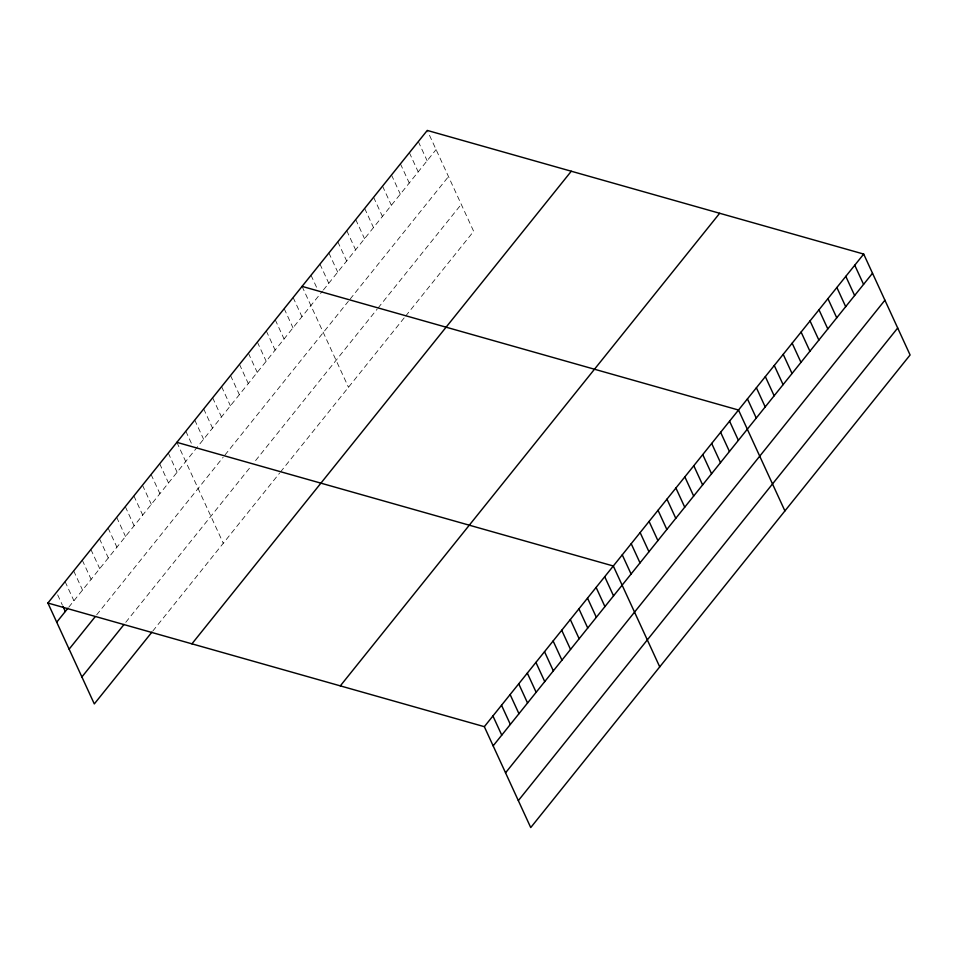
<?xml version="1.0" encoding="UTF-8"?>
<svg xmlns="http://www.w3.org/2000/svg" width="958" height="958" viewBox="0 0 958 958"><rect width="100%" height="100%" fill="white"/><g stroke="black" fill="none" stroke-linecap="round" stroke-linejoin="round"><path stroke-width="0.72" stroke-dasharray="4.79 3.59" d="M68.76 607.204L322.511 291.076M323.409 289.963L436.082 149.592M96.638 614.892L223.142 457.289M224.926 455.062L348.329 301.339M350.125 299.1L448.488 176.571M125.761 622.317L251.128 466.139M255.594 460.57L377.212 309.063M378.099 307.949L461.265 204.353M152.777 631.082L279.628 473.06M280.514 471.947L404.815 317.098M405.713 315.984L473.671 231.321L427.268 130.432M418.323 141.568L427.136 160.74M409.377 152.705L418.191 171.877M400.432 163.842L409.258 183.014M391.499 174.991L400.312 194.163M382.553 186.127L391.367 205.299M373.608 197.264L382.422 216.436M364.663 208.401L373.488 227.573M355.729 219.55L364.543 238.722M346.784 230.686L355.598 249.858M337.839 241.823L346.664 260.995M328.893 252.96L337.719 272.132M319.96 264.109L328.774 283.281M311.015 275.245L316.894 288.023M302.069 286.382L348.484 387.283M293.136 297.531L301.95 316.691M284.191 308.668L293.004 327.84M275.245 319.804L284.059 338.976M266.3 330.941L275.126 350.113M257.367 342.09L266.18 361.262M248.421 353.227L257.235 372.399M239.476 364.363L248.29 383.535M230.531 375.5L239.356 394.672M221.597 386.649L230.411 405.821M212.652 397.786L221.466 416.958M203.707 408.922L212.532 428.094M194.761 420.059L203.587 439.231M185.828 431.208L191.708 443.985M176.883 442.345L223.286 543.234M168.285 453.062L177.098 472.222M159.687 463.768L168.5 482.94M151.089 474.485L159.902 493.657M142.491 485.191L151.304 504.363M133.892 495.909L142.706 515.081M125.294 506.614L134.108 525.786M116.696 517.332L125.51 536.504M108.086 528.038L116.912 547.21M99.488 538.755L108.314 557.927M90.89 549.473L99.716 568.633M82.292 560.179L91.118 579.351M73.694 570.896L82.52 590.068M65.096 581.602L73.91 600.774M57.672 594.87L62.378 605.097"/><path stroke-width="1.44" d="M47.9 603.025L427.268 130.432L863.697 254.074L910.1 354.975L530.732 827.568L484.329 726.679L47.9 603.025L94.303 703.926L151.915 632.148M56.714 622.197L67.898 608.27M69.12 649.165L94.914 617.036M81.897 676.959L124.037 624.46M191.923 643.836L571.279 171.231M340.306 685.88L719.674 213.275M484.329 726.679L863.697 254.074M493.154 745.851L872.51 273.246M505.549 772.819L884.917 300.213M518.338 800.601L897.694 328.007M302.069 286.382L738.51 410.036L784.913 510.925M176.883 442.345L613.312 565.998L659.727 666.888M854.752 265.222L863.565 284.382M845.806 276.359L854.632 295.531M836.873 287.496L845.686 306.668M827.928 298.633L836.741 317.805M818.982 309.781L827.796 328.941M810.037 320.918L818.862 340.09M801.104 332.055L809.917 351.227M792.158 343.192L800.972 362.364M783.213 354.34L792.038 373.512M774.268 365.477L783.093 384.649M765.334 376.614L774.148 395.786M756.389 387.75L765.202 406.922M747.444 398.899L756.269 418.071M729.565 421.173L738.379 440.345M720.62 432.309L729.433 451.481M711.674 443.458L720.5 462.63M702.741 454.595L711.555 473.767M693.796 465.732L702.609 484.904M684.85 476.88L693.664 496.04M675.905 488.017L684.731 507.189M666.972 499.154L675.785 518.326M658.026 510.291L666.84 529.463M649.081 521.439L657.906 540.611M640.136 532.576L648.961 551.748M631.202 543.713L640.016 562.885M622.257 554.85L631.071 574.022M604.714 576.704L613.539 595.876M596.115 587.422L604.929 606.594M587.517 598.127L596.331 617.299M578.919 608.845L587.733 628.017M570.321 619.551L579.135 638.723M561.723 630.268L570.537 649.44M553.125 640.986L561.939 660.146M544.527 651.691L553.341 670.863M535.929 662.409L544.743 681.581M527.331 673.115L536.145 692.287M518.733 683.832L527.547 703.004M510.123 694.538L518.949 713.71M501.525 705.256L510.351 724.428M492.927 715.961L501.752 735.133M62.965 606.378L65.312 611.491"/></g></svg>
